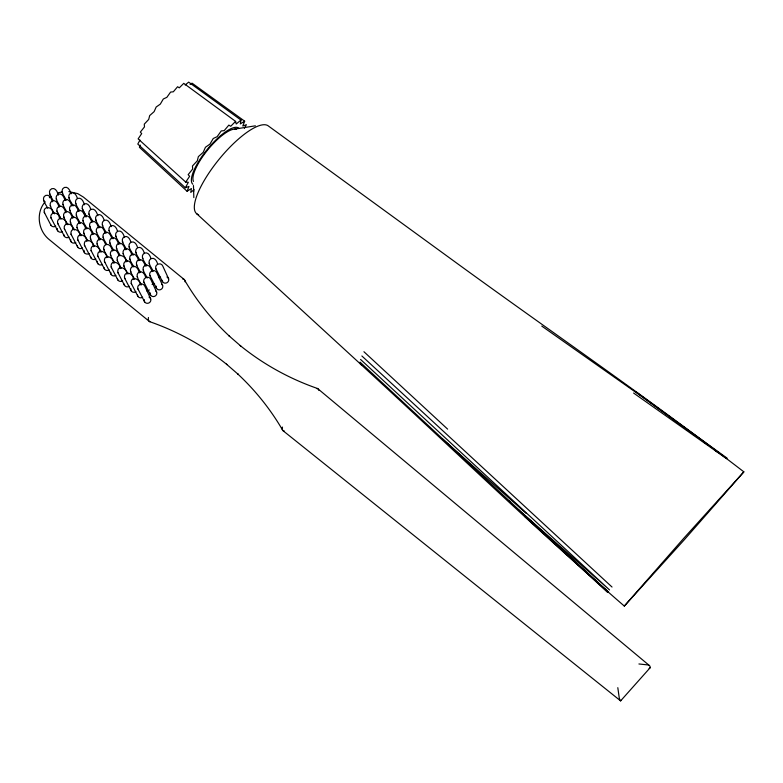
<?xml version="1.0" encoding="UTF-8"?>
<svg xmlns="http://www.w3.org/2000/svg" width="783" height="783" viewBox="0 0 783 783"><rect width="100%" height="100%" fill="white"/><g stroke="black" fill="none" stroke-linecap="round" stroke-linejoin="round"><path stroke-width="1.17" d="M148.447 317.497L148.281 318.906A26.054 7.253 -60.1 0 0 149.612 321.647C177.633 331.375 203.972 345.9 227.001 364.604L226.453 364.144L238.081 374.245L237.533 373.765C255.346 390.326 270.693 409.509 282.878 430.562M185.189 85.014L188.674 82.127L240.978 120.053L240.332 123.91L244.658 121.179L192.041 83.155L190.063 84.407M282.506 427.078L282.125 428.321A26.035 8.319 -41.5 0 0 283.466 431.061L620.625 700.873L650.105 667.772A18.919 5.804 -3 0 0 648.764 665.031L317.575 388.515C289.553 378.776 263.225 364.261 240.195 345.548L240.743 346.017L229.106 335.917L229.664 336.396C211.85 319.826 196.504 300.652 184.308 279.6M140.235 145.061L139.374 147.273L187.088 191.267L191.414 188.546L190.758 192.393L193.939 189.76M187.088 191.267L188.967 186.432L185.365 187.754L137.798 144.062L139.981 140.049M244.658 121.179L242.779 126.014L246.371 124.693L244.384 128.353M620.86 700.315L620.625 700.873A18.919 2.261 84.1 0 1 619.284 698.133L617.807 687.67M185.365 187.754L188.351 182.263L185.737 182.087L138.131 138.875L141.684 133.609L140.343 132.082L144.473 126.915L144.287 124.135L148.711 119.427L149.68 115.581L154.114 111.656L156.179 107.007L160.3 104.129L163.314 98.991L166.848 97.346L170.616 92.071L173.327 91.797L177.584 86.737L179.287 87.833L183.751 83.35L235.595 121.385L236.212 123.998L240.978 120.053M185.737 182.087L189.613 176.322L188.155 174.658L192.667 169.011L192.461 165.976L197.296 160.828L198.363 156.629L203.198 152.333L205.449 147.253L209.961 144.101L213.26 138.483L217.126 136.692L221.246 130.927L224.202 130.624L228.861 125.094L230.711 126.288L235.595 121.385M45.218 201.75C35.548 212.751 38.083 230.77 49.339 239.676L149.612 321.647L150.424 321.539M360.307 363.919C448.385 444.529 534.084 527.889 624.315 606.071L683.755 538.293L743.85 471.855C648.833 398.625 549.656 330.837 452.691 260.181L268.559 126.112A56.66 17.177 -50.7 0 0 217.253 161.572A56.66 17.177 -50.7 0 0 198.637 214.767M743.85 471.855L684.411 539.634L624.315 606.071M49.378 197.737L51.14 196.2M649.156 668.545L650.105 667.772M57.394 193.019L61.945 191.992M126.043 261.913C126.415 254.455 114.768 252.743 117.538 261.042M255.375 125.818L234.694 129.107M316.763 388.613L317.575 388.515A26.035 7.272 -59.8 0 1 318.74 390.296M638.918 663.964L648.764 665.031M68.835 191.61L77.693 193.597L83.448 197.12L183.731 279.1A26.054 8.339 -41.2 0 1 185.072 281.841M283.466 431.061L284.483 431.12M182.713 279.032L183.731 279.1M541.758 326.08L635.228 391.911L727.133 458.182M633.584 393.027L726.575 458.672M714.801 450.245L716.778 451.674M635.943 391.862L687.64 430.033M690.567 432.196L696.42 436.522M702.273 440.839L708.126 445.165M714.957 450.205L716.905 451.644M360.033 362.118L525.119 515.557L609.546 589.942L360.562 359.446M442.512 438.911L526.303 513.482M524.874 516.574L608.058 591.742L525.119 515.557M196.631 213.671L361.364 364.839M612.022 587.035L361.863 355.971M363.938 351.743L447.631 429.133M529.151 519.824L543.422 533.017M547.875 537.148L563.026 551.163M564.807 552.818L607.598 592.408M508.793 500.591L510.565 502.265M518.522 509.811L523.827 514.852M168.619 278.777L162.815 266.151C161.278 261.747 154.231 264.321 155.827 268.677L162.61 281.831M157.579 263.842C156.864 261.111 154.76 257.372 151.383 258.527C145.863 261.258 151.726 267.903 153.272 271.221M150.884 258.37C150.179 255.64 148.075 251.911 144.689 253.066C139.071 255.865 145.227 262.618 146.724 266.014M162.649 285.492L156.835 272.866C155.298 268.452 148.261 271.035 149.847 275.381L156.639 288.545M144.199 252.909C143.485 250.178 141.38 246.439 138.004 247.594C132.386 250.403 138.542 257.147 140.03 260.543M152.088 271.603C151.148 268.765 149.308 263.969 145.403 265.241C139.883 267.962 145.746 274.618 147.292 277.936M137.514 247.438C136.8 244.707 134.696 240.968 131.319 242.123C125.701 244.932 131.847 251.676 133.345 255.082M145.393 266.132C144.463 263.303 142.623 258.498 138.718 259.77C133.198 262.501 139.061 269.146 140.607 272.464M156.669 292.206L150.865 279.57C149.328 275.166 142.281 277.74 143.876 282.095L150.659 295.26M130.82 241.967C130.115 239.246 128.001 235.507 124.624 236.662C119.006 239.471 125.163 246.214 126.65 249.611M138.708 260.67C137.769 257.832 135.929 253.026 132.024 254.309C126.503 257.03 132.376 263.675 133.913 267.003M145.628 277.26C144.914 274.53 142.809 270.801 139.423 271.946C133.805 274.755 139.961 281.508 141.459 284.904M124.614 237.552C123.685 234.724 121.845 229.918 117.939 231.191C112.321 234 118.468 240.743 119.965 244.149M132.014 255.199C131.084 252.361 129.244 247.565 125.339 248.837C119.819 251.558 125.681 258.214 127.228 261.532M139.423 272.846C138.483 270.008 136.643 265.212 132.738 266.484C127.218 269.205 133.081 275.861 134.627 279.179M117.44 231.034C116.736 228.303 114.631 224.564 111.245 225.719C105.627 228.528 111.783 235.272 113.281 238.678M150.688 298.91L144.884 286.284C143.348 281.88 136.301 284.454 137.896 288.81L144.679 301.964M125.329 249.728C124.399 246.899 122.549 242.094 118.654 243.366C113.427 245.852 118.439 252.204 120.142 255.287M132.249 266.328C131.534 263.597 129.43 259.858 126.053 261.013C120.435 263.822 126.582 270.566 128.079 273.972M111.245 226.62C110.305 223.781 108.465 218.976 104.56 220.258C99.04 222.979 104.902 229.625 106.449 232.952M140.128 285.022C140.676 278.484 130.174 275.459 131.211 283.338L137.994 296.503M118.644 244.267C117.704 241.428 115.864 236.623 111.959 237.905C106.439 240.626 112.312 247.271 113.848 250.599M117.117 260.23L121.248 268.246M104.07 220.101C103.356 217.371 101.252 213.632 97.875 214.787C92.257 217.596 98.404 224.339 99.901 227.745M133.443 279.56C133.991 273.022 123.479 269.998 124.517 277.867L131.309 291.031M111.949 238.795C111.02 235.967 109.18 231.161 105.274 232.434C100.048 234.91 105.069 241.262 106.762 244.355M118.869 255.395C118.155 252.664 116.05 248.925 112.674 250.08C107.056 252.889 113.202 259.633 114.7 263.039M97.865 215.687C96.926 212.849 95.086 208.043 91.18 209.315C85.66 212.046 91.533 218.692 93.069 222.01M126.758 274.089C127.296 267.551 116.794 264.527 117.832 272.406L124.614 285.56M105.265 233.334C104.325 230.496 102.485 225.69 98.58 226.962C93.06 229.693 98.932 236.339 100.469 239.657M112.664 250.981C111.724 248.142 109.884 243.337 105.979 244.609C100.459 247.34 106.331 253.986 107.878 257.304M86.384 216.548C84.897 213.319 78.985 206.585 84.495 203.854C87.872 202.699 89.976 206.438 90.691 209.159M82.254 208.532L86.522 216.803M120.063 268.618C120.611 262.08 110.109 259.065 111.137 266.934L117.93 280.099M98.57 227.863C97.64 225.024 95.8 220.219 91.895 221.501C86.375 224.222 92.237 230.868 93.784 234.195M105.49 244.453C104.785 241.732 102.671 237.993 99.294 239.148C93.676 241.957 99.832 248.7 101.32 252.097M84.486 204.745C83.546 201.916 81.706 197.11 77.801 198.383C72.281 201.114 78.153 207.759 79.69 211.077M113.378 263.157C113.927 256.618 103.415 253.594 104.452 261.473L111.245 274.627M91.885 222.392C90.955 219.563 89.105 214.757 85.21 216.03C79.68 218.751 85.553 225.406 87.099 228.724M99.284 240.038C98.355 237.21 96.505 232.404 92.609 233.677C87.089 236.397 92.952 243.053 94.498 246.371M77.311 198.226C76.597 195.496 74.493 191.766 71.116 192.912C65.498 195.721 71.654 202.474 73.142 205.87M106.684 257.685C107.232 251.147 96.73 248.123 97.767 256.002L104.55 269.166M85.2 216.93C84.261 214.092 82.421 209.286 78.515 210.558C72.995 213.289 78.868 219.935 80.404 223.253M92.6 234.577C91.66 231.739 89.82 226.933 85.915 228.205C80.297 231.014 86.453 237.768 87.941 241.164M71.106 193.812C70.176 190.974 68.327 186.178 64.431 187.45C58.911 190.171 64.774 196.827 66.32 200.145M99.999 252.224C100.547 245.676 90.035 242.661 91.073 250.531L97.865 263.695M78.506 211.459C77.576 208.621 75.736 203.825 71.83 205.097C66.31 207.818 72.173 214.464 73.719 217.791M85.905 229.106C84.975 226.267 83.135 221.462 79.23 222.744C73.612 225.553 79.768 232.297 81.256 235.693M93.314 246.753C93.852 240.215 83.35 237.19 84.388 245.069L91.171 258.224M71.821 205.988C70.881 203.159 69.041 198.353 65.136 199.626C59.919 202.102 64.93 208.454 66.633 211.547M79.22 223.635C78.28 220.806 76.44 216 72.535 217.273C67.015 219.994 72.888 226.649 74.434 229.967M86.619 241.281C87.167 234.743 76.665 231.719 77.693 239.598L84.486 252.762M65.136 200.526C64.196 197.688 62.356 192.882 58.451 194.155C53.224 196.641 58.245 202.993 59.948 206.076M72.535 218.173C71.596 215.335 69.756 210.529 65.85 211.802C60.232 214.611 66.389 221.364 67.876 224.76M79.935 235.82C80.483 229.282 69.971 226.258 71.008 234.127L77.801 247.291M58.441 195.055C57.511 192.217 55.662 187.421 51.766 188.693C46.54 191.169 51.561 197.522 53.254 200.614M61.054 219.034C59.567 215.805 53.655 209.071 59.165 206.34C63.071 205.068 64.911 209.864 65.841 212.702M56.924 211.018L60.653 218.261M72.76 229.292C73.22 222.871 62.885 221.981 64.323 228.665L71.106 241.82M59.156 207.231C58.216 204.402 56.376 199.596 52.471 200.869C46.853 203.678 53.009 210.421 54.497 213.828M66.075 223.83C66.535 217.4 56.19 216.509 57.629 223.194L64.421 236.358M52.461 201.769C51.531 198.931 49.691 194.125 45.786 195.398C40.266 198.128 46.128 204.774 47.675 208.102M59.381 218.359C59.841 211.929 49.505 211.038 50.944 217.723L57.727 230.887M52.696 212.888C53.156 206.467 42.811 205.577 44.249 212.262L51.042 225.416M155.827 268.677L156.248 269.489M149.142 263.205L149.553 264.018M142.447 257.734L142.868 258.556M149.847 275.381L150.267 276.203M135.762 252.273L136.173 253.085M143.162 269.92L143.573 270.732M129.068 246.802L129.489 247.624M136.477 264.448L136.888 265.261M143.876 282.095L144.287 282.908M122.383 241.34L122.804 242.153M129.782 258.977L130.203 259.799M137.182 276.624L137.602 277.446M115.698 235.869L116.109 236.681M123.097 253.516L123.508 254.328M130.497 271.163L130.908 271.975M109.003 230.398L109.424 231.22M137.896 288.81L138.317 289.622M116.403 248.045L116.824 248.867M123.802 265.691L124.223 266.504M102.319 224.936L102.73 225.749M131.211 283.338L131.622 284.151M109.718 242.583L110.139 243.396M95.624 219.465L96.045 220.277M124.517 277.867L124.937 278.689M103.033 237.112L103.444 237.924M110.432 254.759L110.843 255.571M88.939 213.994L89.36 214.816M117.832 272.406L118.243 273.218M96.338 231.641L96.759 232.463M103.738 249.288L104.159 250.11M111.137 266.934L111.558 267.757M89.653 226.179L90.065 226.992M97.053 243.826L97.464 244.639M75.559 203.061L75.98 203.874M104.452 261.473L104.873 262.285M82.959 220.708L83.38 221.52M90.368 238.355L90.779 239.167M68.875 197.59L69.286 198.412M97.767 256.002L98.178 256.814M76.274 215.237L76.695 216.059M83.673 232.884L84.094 233.706M62.18 192.129L62.601 192.941M91.073 250.531L91.494 251.353M69.589 209.775L70 210.588M76.988 227.422L77.4 228.235M84.388 245.069L84.799 245.882M62.894 204.304L63.315 205.117M70.294 221.951L70.715 222.763M77.693 239.598L78.114 240.41M56.21 198.833L56.621 199.655M63.609 216.48L64.02 217.302M71.008 234.127L71.429 234.949M49.515 193.372L49.936 194.184M64.323 228.665L64.735 229.478M50.229 205.547L50.65 206.36M57.629 223.194L58.05 224.007M43.545 200.076L43.956 200.898M50.944 217.723L51.355 218.545M44.249 212.262L44.67 213.074M193.45 185.551L193.675 191.532M193.822 197.6L193.597 189.085M192.853 184.25A36.263 10.991 -50.7 0 1 207.544 149.044A36.263 10.991 -50.7 0 1 238.893 128.197M193.46 181.392A33.992 10.306 -50.7 0 1 208.063 149.494A33.992 10.306 -50.7 0 1 236.241 129.303M115.894 275.362A3.396 3.21 -26 0 1 110.765 272.21M122.588 280.833A3.396 3.21 -26 0 1 117.381 278.523M82.45 248.025A3.396 3.21 -26 0 1 77.253 245.725M166.945 276.976A3.396 3.21 -26 0 1 167.268 282.565A3.396 3.21 -26 0 1 162.071 280.265M155.719 290.836A3.396 3.21 -26 0 1 154.525 296.395A3.396 3.21 -26 0 1 150.179 292.842M154.603 283.808A3.396 3.21 -26 0 1 152.078 284.386M160.584 277.104A3.396 3.21 -26 0 1 158.929 277.701M95.829 258.958A3.396 3.21 -26 0 1 90.632 256.658M69.08 237.083A3.396 3.21 -26 0 1 63.873 234.783M89.145 253.486A3.396 3.21 -26 0 1 84.006 250.345M149.015 297.109A3.396 3.21 -26 0 1 150.62 301.132A3.396 3.21 -26 0 1 146.529 303.217A3.396 3.21 -26 0 1 144.209 299.546M149.299 289.935A3.396 3.21 -26 0 1 146.979 291.119M161.689 284.131A3.396 3.21 -26 0 1 160.505 289.681A3.396 3.21 -26 0 1 156.16 286.128M75.765 242.554A3.396 3.21 -26 0 1 70.627 239.402M55.701 226.15A3.396 3.21 -26 0 1 50.66 224.672M142.653 297.237A3.396 3.21 -26 0 1 137.446 294.927M62.386 231.621A3.396 3.21 -26 0 1 57.247 228.47M109.209 269.89A3.396 3.21 -26 0 1 104.002 267.59M102.524 264.429A3.396 3.21 -26 0 1 97.386 261.277M129.273 286.294A3.396 3.21 -26 0 1 124.076 283.994M135.958 291.765A3.396 3.21 -26 0 1 130.83 288.614"/></g></svg>
